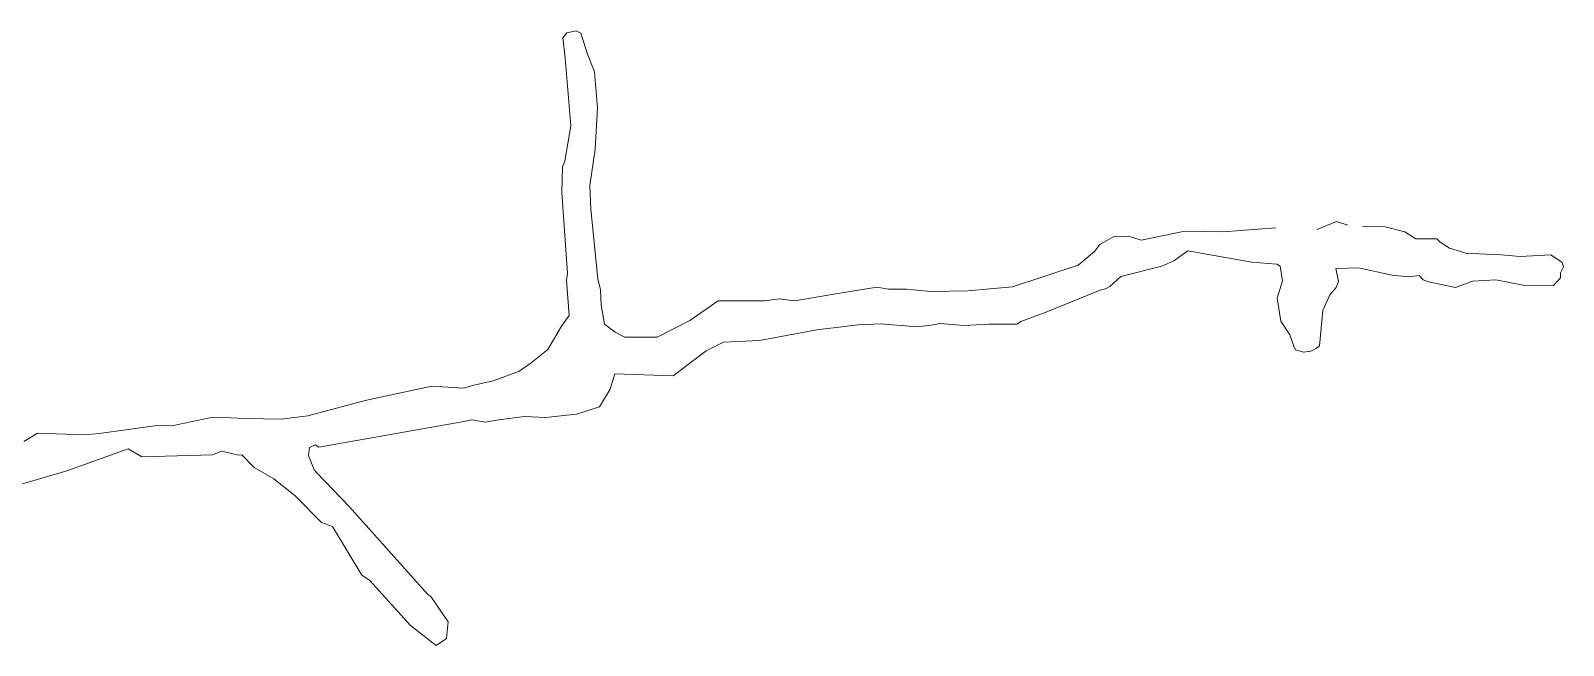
# Model space of a CAD drawing. Header units: millimetres. Extents: x 516773 to 517337, y 4400055 to 4400539.
# Drawn here: x 517149.8 to 517293.5, y 4400481.2 to 4400538.9 of the extents above; entities that cross this region are included whole.
import ezdxf

# ---------------------------------------------------------------- set-up
doc = ezdxf.new("R2010")
doc.units = ezdxf.units.MM
doc.layers.add('SISTEM_MEVCUT', color=1, linetype='Continuous', lineweight=0)

msp = doc.modelspace()

# ---------------------------------------------------------------- linework, layer by layer
at = {"layer": 'SISTEM_MEVCUT', "lineweight": 0}
for p, q in [((517200.1, 4400538.66, 370.6), (517199.71, 4400538.19, 370.6)), ((517200.1, 4400538.66, 370.6), (517199.71, 4400538.19, 370.6)), ((517199.71, 4400538.19, 370.6), (517199.93, 4400536.31, 370.6)), ((517199.71, 4400538.19, 370.6), (517199.93, 4400536.31, 370.6)), ((517200.98, 4400538.86, 370.6), (517200.1, 4400538.66, 370.6)), ((517200.98, 4400538.86, 370.6), (517200.1, 4400538.66, 370.6)), ((517201.39, 4400538.62, 370.6), (517200.98, 4400538.86, 370.6)), ((517201.39, 4400538.62, 370.6), (517200.98, 4400538.86, 370.6)), ((517202.03, 4400536.65, 370.6), (517201.39, 4400538.62, 370.6)), ((517202.03, 4400536.65, 370.6), (517201.39, 4400538.62, 370.6)), ((517199.93, 4400536.31, 370.6), (517200.46, 4400529.93, 370.6)), ((517199.93, 4400536.31, 370.6), (517200.46, 4400529.93, 370.6)), ((517202.69, 4400535.01, 370.6), (517202.03, 4400536.65, 370.6)), ((517202.69, 4400535.01, 370.6), (517202.03, 4400536.65, 370.6)), ((517202.97, 4400531.62, 370.6), (517202.69, 4400535.01, 370.6)), ((517202.97, 4400531.62, 370.6), (517202.69, 4400535.01, 370.6)), ((517202.74, 4400527.75, 370.6), (517202.97, 4400531.62, 370.6)), ((517202.74, 4400527.75, 370.6), (517202.97, 4400531.62, 370.6)), ((517200.46, 4400529.93, 370.6), (517199.92, 4400526.63, 370.6)), ((517200.46, 4400529.93, 370.6), (517199.92, 4400526.63, 370.6)), ((517202.24, 4400524.36, 370.6), (517202.74, 4400527.75, 370.6)), ((517202.24, 4400524.36, 370.6), (517202.74, 4400527.75, 370.6)), ((517199.92, 4400526.63, 370.6), (517199.7, 4400526.09, 370.6)), ((517199.92, 4400526.63, 370.6), (517199.7, 4400526.09, 370.6)), ((517199.7, 4400526.09, 370.6), (517199.63, 4400523.69, 370.6)), ((517199.7, 4400526.09, 370.6), (517199.63, 4400523.69, 370.6)), ((517199.63, 4400523.69, 370.6), (517200.15, 4400516.1, 370.4)), ((517199.63, 4400523.69, 370.6), (517200.15, 4400516.1, 370.4)), ((517202.34, 4400522.13, 370.6), (517202.24, 4400524.36, 370.6)), ((517202.34, 4400522.13, 370.6), (517202.24, 4400524.36, 370.6)), ((517203.01, 4400515.61, 370.4), (517202.34, 4400522.13, 370.6)), ((517203.01, 4400515.61, 370.4), (517202.34, 4400522.13, 370.6)), ((517266.58, 4400520.38, 371), (517261.61, 4400519.99, 371)), ((517266.58, 4400520.38, 371), (517261.61, 4400519.99, 371)), ((517272.27, 4400520.96, 371), (517270.46, 4400520.22, 371)), ((517272.27, 4400520.96, 371), (517270.46, 4400520.22, 371)), ((517273.32, 4400520.64, 371), (517272.27, 4400520.96, 371)), ((517273.32, 4400520.64, 371), (517272.27, 4400520.96, 371)), ((517276.69, 4400520.5, 371), (517274.71, 4400520.47, 371)), ((517276.69, 4400520.5, 371), (517274.71, 4400520.47, 371)), ((517278.67, 4400520, 371), (517276.69, 4400520.5, 371)), ((517278.67, 4400520, 371), (517276.69, 4400520.5, 371)), ((517251.39, 4400519.58, 370.8), (517250.07, 4400518.82, 370.8)), ((517251.39, 4400519.58, 370.8), (517250.07, 4400518.82, 370.8)), ((517252.74, 4400519.6, 370.8), (517251.39, 4400519.58, 370.8)), ((517252.74, 4400519.6, 370.8), (517251.39, 4400519.58, 370.8)), ((517253.95, 4400519.21, 370.8), (517252.74, 4400519.6, 370.8)), ((517253.95, 4400519.21, 370.8), (517252.74, 4400519.6, 370.8)), ((517258.03, 4400520.08, 370.8), (517253.95, 4400519.21, 370.8)), ((517258.03, 4400520.08, 370.8), (517253.95, 4400519.21, 370.8)), ((517261.61, 4400519.99, 371), (517258.03, 4400520.08, 370.8)), ((517261.61, 4400519.99, 371), (517258.03, 4400520.08, 370.8)), ((517279.7, 4400519.36, 371), (517278.67, 4400520, 371)), ((517279.7, 4400519.36, 371), (517278.67, 4400520, 371)), ((517281.66, 4400519.36, 371), (517279.7, 4400519.36, 371)), ((517281.66, 4400519.36, 371), (517279.7, 4400519.36, 371)), ((517281.99, 4400519.02, 371), (517281.66, 4400519.36, 371)), ((517281.99, 4400519.02, 371), (517281.66, 4400519.36, 371)), ((517282.86, 4400518.46, 371), (517281.99, 4400519.02, 371)), ((517282.86, 4400518.46, 371), (517281.99, 4400519.02, 371)), ((517249.56, 4400518.17, 370.8), (517248.04, 4400516.87, 370.8)), ((517249.56, 4400518.17, 370.8), (517248.04, 4400516.87, 370.8)), ((517250.07, 4400518.82, 370.8), (517249.56, 4400518.17, 370.8)), ((517250.07, 4400518.82, 370.8), (517249.56, 4400518.17, 370.8)), ((517257, 4400517.28, 370.8), (517258.31, 4400518.21, 370.8)), ((517257, 4400517.28, 370.8), (517258.31, 4400518.21, 370.8)), ((517258.31, 4400518.21, 370.8), (517264.33, 4400517.17, 371)), ((517258.31, 4400518.21, 370.8), (517264.33, 4400517.17, 371)), ((517284.6, 4400517.95, 371), (517282.86, 4400518.46, 371)), ((517284.6, 4400517.95, 371), (517282.86, 4400518.46, 371)), ((517285.34, 4400517.98, 371), (517284.6, 4400517.95, 371)), ((517285.34, 4400517.98, 371), (517284.6, 4400517.95, 371)), ((517285.64, 4400517.93, 371), (517285.34, 4400517.98, 371)), ((517285.64, 4400517.93, 371), (517285.34, 4400517.98, 371)), ((517287.67, 4400517.86, 371), (517285.64, 4400517.93, 371)), ((517287.67, 4400517.86, 371), (517285.64, 4400517.93, 371)), ((517289.48, 4400517.7, 371), (517287.67, 4400517.86, 371)), ((517289.48, 4400517.7, 371), (517287.67, 4400517.86, 371)), ((517292.34, 4400517.86, 371), (517289.48, 4400517.7, 371)), ((517292.34, 4400517.86, 371), (517289.48, 4400517.7, 371)), ((517293.41, 4400517.13, 371), (517292.34, 4400517.86, 371)), ((517293.41, 4400517.13, 371), (517292.34, 4400517.86, 371)), ((517200.15, 4400516.1, 370.4), (517200.06, 4400515.46, 370.4)), ((517200.15, 4400516.1, 370.4), (517200.06, 4400515.46, 370.4)), ((517248.04, 4400516.87, 370.8), (517241.88, 4400514.86, 370.7)), ((517248.04, 4400516.87, 370.8), (517241.88, 4400514.86, 370.7)), ((517252.04, 4400515.81, 370.8), (517255.89, 4400516.78, 370.8)), ((517252.04, 4400515.81, 370.8), (517255.89, 4400516.78, 370.8)), ((517255.89, 4400516.78, 370.8), (517257, 4400517.28, 370.8)), ((517255.89, 4400516.78, 370.8), (517257, 4400517.28, 370.8)), ((517264.33, 4400517.17, 371), (517266.66, 4400516.98, 371)), ((517264.33, 4400517.17, 371), (517266.66, 4400516.98, 371)), ((517266.66, 4400516.98, 371), (517266.98, 4400516.78, 371)), ((517266.66, 4400516.98, 371), (517266.98, 4400516.78, 371)), ((517266.98, 4400516.78, 371), (517267.2, 4400515.4, 371)), ((517266.98, 4400516.78, 371), (517267.2, 4400515.4, 371)), ((517272.19, 4400516.57, 371), (517274.33, 4400516.62, 371)), ((517272.19, 4400516.57, 371), (517274.33, 4400516.62, 371)), ((517272.45, 4400515.34, 371), (517272.19, 4400516.57, 371)), ((517272.45, 4400515.34, 371), (517272.19, 4400516.57, 371)), ((517274.33, 4400516.62, 371), (517277.47, 4400515.95, 371)), ((517274.33, 4400516.62, 371), (517277.47, 4400515.95, 371)), ((517293.25, 4400515.7, 371), (517293.27, 4400516.17, 371)), ((517293.25, 4400515.7, 371), (517293.27, 4400516.17, 371)), ((517293.27, 4400516.17, 371), (517293.53, 4400516.72, 371)), ((517293.27, 4400516.17, 371), (517293.53, 4400516.72, 371)), ((517293.53, 4400516.72, 371), (517293.41, 4400517.13, 371)), ((517293.53, 4400516.72, 371), (517293.41, 4400517.13, 371)), ((517200.06, 4400515.46, 370.4), (517200.31, 4400512.15, 370.4)), ((517200.06, 4400515.46, 370.4), (517200.31, 4400512.15, 370.4)), ((517203.26, 4400514.56, 370.4), (517203.01, 4400515.61, 370.4)), ((517203.26, 4400514.56, 370.4), (517203.01, 4400515.61, 370.4)), ((517229.15, 4400514.82, 370.6), (517225.14, 4400514.15, 370.6)), ((517229.15, 4400514.82, 370.6), (517225.14, 4400514.15, 370.6)), ((517230.25, 4400514.64, 370.7), (517229.15, 4400514.82, 370.6)), ((517230.25, 4400514.64, 370.7), (517229.15, 4400514.82, 370.6)), ((517231.95, 4400514.62, 370.7), (517230.25, 4400514.64, 370.7)), ((517231.95, 4400514.62, 370.7), (517230.25, 4400514.64, 370.7)), ((517234.22, 4400514.4, 370.7), (517231.95, 4400514.62, 370.7)), ((517234.22, 4400514.4, 370.7), (517231.95, 4400514.62, 370.7)), ((517241.88, 4400514.86, 370.7), (517237.7, 4400514.48, 370.7)), ((517241.88, 4400514.86, 370.7), (517237.7, 4400514.48, 370.7)), ((517250.11, 4400514.54, 370.8), (517250.6, 4400514.66, 370.8)), ((517250.11, 4400514.54, 370.8), (517250.6, 4400514.66, 370.8)), ((517250.6, 4400514.66, 370.8), (517251.02, 4400514.88, 370.8)), ((517250.6, 4400514.66, 370.8), (517251.02, 4400514.88, 370.8)), ((517251.02, 4400514.88, 370.8), (517252.04, 4400515.81, 370.8)), ((517251.02, 4400514.88, 370.8), (517252.04, 4400515.81, 370.8)), ((517267.2, 4400515.4, 371), (517266.68, 4400513.79, 371)), ((517267.2, 4400515.4, 371), (517266.68, 4400513.79, 371)), ((517271.63, 4400514.08, 371), (517272.23, 4400514.79, 371)), ((517271.63, 4400514.08, 371), (517272.23, 4400514.79, 371)), ((517272.23, 4400514.79, 371), (517272.45, 4400515.34, 371)), ((517272.23, 4400514.79, 371), (517272.45, 4400515.34, 371)), ((517277.47, 4400515.95, 371), (517279.05, 4400515.78, 371)), ((517277.47, 4400515.95, 371), (517279.05, 4400515.78, 371)), ((517279.05, 4400515.78, 371), (517280, 4400515.92, 371)), ((517279.05, 4400515.78, 371), (517280, 4400515.92, 371)), ((517280, 4400515.92, 371), (517280.38, 4400515.5, 371)), ((517280, 4400515.92, 371), (517280.38, 4400515.5, 371)), ((517280.38, 4400515.5, 371), (517280.88, 4400515.31, 371)), ((517280.38, 4400515.5, 371), (517280.88, 4400515.31, 371)), ((517280.88, 4400515.31, 371), (517283.43, 4400514.77, 371)), ((517280.88, 4400515.31, 371), (517283.43, 4400514.77, 371)), ((517283.43, 4400514.77, 371), (517285.01, 4400515.38, 371)), ((517283.43, 4400514.77, 371), (517285.01, 4400515.38, 371)), ((517285.01, 4400515.38, 371), (517287.19, 4400515.51, 371)), ((517285.01, 4400515.38, 371), (517287.19, 4400515.51, 371)), ((517287.19, 4400515.51, 371), (517289.75, 4400515.01, 371)), ((517287.19, 4400515.51, 371), (517289.75, 4400515.01, 371)), ((517289.75, 4400515.01, 371), (517292.58, 4400514.95, 371)), ((517289.75, 4400515.01, 371), (517292.58, 4400514.95, 371)), ((517292.58, 4400514.95, 371), (517293.25, 4400515.7, 371)), ((517292.58, 4400514.95, 371), (517293.25, 4400515.7, 371)), ((517203.3, 4400513.14, 370.4), (517203.26, 4400514.56, 370.4)), ((517203.3, 4400513.14, 370.4), (517203.26, 4400514.56, 370.4)), ((517214.29, 4400513.53, 370.5), (517211.63, 4400511.69, 370.5)), ((517214.29, 4400513.53, 370.5), (517211.63, 4400511.69, 370.5)), ((517218.65, 4400513.52, 370.6), (517214.29, 4400513.53, 370.5)), ((517218.65, 4400513.52, 370.6), (517214.29, 4400513.53, 370.5)), ((517220, 4400513.71, 370.6), (517218.65, 4400513.52, 370.6)), ((517220, 4400513.71, 370.6), (517218.65, 4400513.52, 370.6)), ((517221.48, 4400513.53, 370.6), (517220, 4400513.71, 370.6)), ((517221.48, 4400513.53, 370.6), (517220, 4400513.71, 370.6)), ((517225.14, 4400514.15, 370.6), (517221.48, 4400513.53, 370.6)), ((517225.14, 4400514.15, 370.6), (517221.48, 4400513.53, 370.6)), ((517237.7, 4400514.48, 370.7), (517234.22, 4400514.4, 370.7)), ((517237.7, 4400514.48, 370.7), (517234.22, 4400514.4, 370.7)), ((517244.94, 4400512.44, 370.7), (517250.11, 4400514.54, 370.8)), ((517244.94, 4400512.44, 370.7), (517250.11, 4400514.54, 370.8)), ((517266.68, 4400513.79, 371), (517267.03, 4400511.63, 371)), ((517266.68, 4400513.79, 371), (517267.03, 4400511.63, 371)), ((517270.99, 4400512.63, 371), (517271.63, 4400514.08, 371)), ((517270.99, 4400512.63, 371), (517271.63, 4400514.08, 371)), ((517200.31, 4400512.15, 370.4), (517199.6, 4400511.17, 370.4)), ((517200.31, 4400512.15, 370.4), (517199.6, 4400511.17, 370.4)), ((517203.63, 4400511.36, 370.4), (517203.3, 4400513.14, 370.4)), ((517203.63, 4400511.36, 370.4), (517203.3, 4400513.14, 370.4)), ((517242.66, 4400511.6, 370.7), (517244.94, 4400512.44, 370.7)), ((517242.66, 4400511.6, 370.7), (517244.94, 4400512.44, 370.7)), ((517270.66, 4400509.31, 371), (517270.99, 4400512.63, 371)), ((517270.66, 4400509.31, 371), (517270.99, 4400512.63, 371)), ((517199.6, 4400511.17, 370.4), (517198.31, 4400508.97, 370.4)), ((517199.6, 4400511.17, 370.4), (517198.31, 4400508.97, 370.4)), ((517204.61, 4400510.59, 370.4), (517203.63, 4400511.36, 370.4)), ((517204.61, 4400510.59, 370.4), (517203.63, 4400511.36, 370.4)), ((517205.54, 4400510.14, 370.4), (517204.61, 4400510.59, 370.4)), ((517205.54, 4400510.14, 370.4), (517204.61, 4400510.59, 370.4)), ((517211.63, 4400511.69, 370.5), (517208.55, 4400510.12, 370.5)), ((517211.63, 4400511.69, 370.5), (517208.55, 4400510.12, 370.5)), ((517218.16, 4400509.81, 370.6), (517223.53, 4400510.8, 370.6)), ((517218.16, 4400509.81, 370.6), (517223.53, 4400510.8, 370.6)), ((517223.53, 4400510.8, 370.6), (517227.42, 4400511.29, 370.6)), ((517223.53, 4400510.8, 370.6), (517227.42, 4400511.29, 370.6)), ((517227.42, 4400511.29, 370.6), (517229.54, 4400511.38, 370.7)), ((517227.42, 4400511.29, 370.6), (517229.54, 4400511.38, 370.7)), ((517229.54, 4400511.38, 370.7), (517232.93, 4400511.09, 370.7)), ((517229.54, 4400511.38, 370.7), (517232.93, 4400511.09, 370.7)), ((517232.93, 4400511.09, 370.7), (517234.26, 4400511.25, 370.7)), ((517232.93, 4400511.09, 370.7), (517234.26, 4400511.25, 370.7)), ((517234.26, 4400511.25, 370.7), (517235.06, 4400511.4, 370.7)), ((517234.26, 4400511.25, 370.7), (517235.06, 4400511.4, 370.7)), ((517235.06, 4400511.4, 370.7), (517237.36, 4400511.22, 370.7)), ((517235.06, 4400511.4, 370.7), (517237.36, 4400511.22, 370.7)), ((517237.36, 4400511.22, 370.7), (517239.66, 4400511.35, 370.7)), ((517237.36, 4400511.22, 370.7), (517239.66, 4400511.35, 370.7)), ((517239.66, 4400511.35, 370.7), (517242.33, 4400511.35, 370.7)), ((517239.66, 4400511.35, 370.7), (517242.33, 4400511.35, 370.7)), ((517242.33, 4400511.35, 370.7), (517242.66, 4400511.6, 370.7)), ((517242.33, 4400511.35, 370.7), (517242.66, 4400511.6, 370.7)), ((517267.03, 4400511.63, 371), (517267.88, 4400510.34, 371)), ((517267.03, 4400511.63, 371), (517267.88, 4400510.34, 371)), ((517267.88, 4400510.34, 371), (517268.27, 4400509.28, 371)), ((517267.88, 4400510.34, 371), (517268.27, 4400509.28, 371)), ((517198.31, 4400508.97, 370.4), (517196.74, 4400507.73, 370.4)), ((517198.31, 4400508.97, 370.4), (517196.74, 4400507.73, 370.4)), ((517208.55, 4400510.12, 370.5), (517205.54, 4400510.14, 370.4)), ((517208.55, 4400510.12, 370.5), (517205.54, 4400510.14, 370.4)), ((517213.17, 4400508.85, 370.5), (517214.77, 4400509.67, 370.5)), ((517213.17, 4400508.85, 370.5), (517214.77, 4400509.67, 370.5)), ((517214.77, 4400509.67, 370.5), (517218.16, 4400509.81, 370.6)), ((517214.77, 4400509.67, 370.5), (517218.16, 4400509.81, 370.6)), ((517268.27, 4400509.28, 371), (517268.41, 4400508.93, 371)), ((517268.27, 4400509.28, 371), (517268.41, 4400508.93, 371)), ((517268.41, 4400508.93, 371), (517269.15, 4400508.72, 371)), ((517268.41, 4400508.93, 371), (517269.15, 4400508.72, 371)), ((517269.86, 4400508.81, 371), (517270.35, 4400509.05, 371)), ((517269.86, 4400508.81, 371), (517270.35, 4400509.05, 371)), ((517270.35, 4400509.05, 371), (517270.66, 4400509.31, 371)), ((517270.35, 4400509.05, 371), (517270.66, 4400509.31, 371)), ((517196.74, 4400507.73, 370.4), (517195.6, 4400506.91, 370.4)), ((517196.74, 4400507.73, 370.4), (517195.6, 4400506.91, 370.4)), ((517210.05, 4400506.51, 370.5), (517213.17, 4400508.85, 370.5)), ((517210.05, 4400506.51, 370.5), (517213.17, 4400508.85, 370.5)), ((517269.15, 4400508.72, 371), (517269.86, 4400508.81, 371)), ((517269.15, 4400508.72, 371), (517269.86, 4400508.81, 371)), ((517193.2, 4400506.02, 370.4), (517191.25, 4400505.59, 370.4)), ((517193.2, 4400506.02, 370.4), (517191.25, 4400505.59, 370.4)), ((517195.32, 4400506.8, 370.4), (517193.2, 4400506.02, 370.4)), ((517195.32, 4400506.8, 370.4), (517193.2, 4400506.02, 370.4)), ((517195.6, 4400506.91, 370.4), (517195.32, 4400506.8, 370.4)), ((517195.6, 4400506.91, 370.4), (517195.32, 4400506.8, 370.4)), ((517204.16, 4400505.26, 370.4), (517204.59, 4400506.7, 370.4)), ((517204.16, 4400505.26, 370.4), (517204.59, 4400506.7, 370.4)), ((517204.59, 4400506.7, 370.4), (517210.05, 4400506.51, 370.5)), ((517204.59, 4400506.7, 370.4), (517210.05, 4400506.51, 370.5)), ((517187.45, 4400505.52, 370.4), (517181.2, 4400504.19, 370.4)), ((517187.45, 4400505.52, 370.4), (517181.2, 4400504.19, 370.4)), ((517190.44, 4400505.34, 370.4), (517187.45, 4400505.52, 370.4)), ((517190.44, 4400505.34, 370.4), (517187.45, 4400505.52, 370.4)), ((517191.25, 4400505.59, 370.4), (517190.44, 4400505.34, 370.4)), ((517191.25, 4400505.59, 370.4), (517190.44, 4400505.34, 370.4)), ((517203.17, 4400503.61, 370.4), (517204.16, 4400505.26, 370.4)), ((517203.17, 4400503.61, 370.4), (517204.16, 4400505.26, 370.4)), ((517181.2, 4400504.19, 370.4), (517175.82, 4400502.76, 370.23)), ((517181.2, 4400504.19, 370.4), (517175.82, 4400502.76, 370.23)), ((517200.99, 4400502.92, 370.4), (517203.17, 4400503.61, 370.4)), ((517200.99, 4400502.92, 370.4), (517203.17, 4400503.61, 370.4)), ((517161.69, 4400501.85, 370), (517156.24, 4400501.11, 370)), ((517161.69, 4400501.85, 370), (517156.24, 4400501.11, 370)), ((517163.07, 4400501.81, 370), (517161.69, 4400501.85, 370)), ((517163.07, 4400501.81, 370), (517161.69, 4400501.85, 370)), ((517166.63, 4400502.56, 370), (517163.07, 4400501.81, 370)), ((517166.63, 4400502.56, 370), (517163.07, 4400501.81, 370)), ((517167.84, 4400502.59, 370), (517166.63, 4400502.56, 370)), ((517167.84, 4400502.59, 370), (517166.63, 4400502.56, 370)), ((517170, 4400502.49, 370.23), (517167.84, 4400502.59, 370)), ((517170, 4400502.49, 370.23), (517167.84, 4400502.59, 370)), ((517173.3, 4400502.44, 370.23), (517170, 4400502.49, 370.23)), ((517173.3, 4400502.44, 370.23), (517170, 4400502.49, 370.23)), ((517175.82, 4400502.76, 370.23), (517173.3, 4400502.44, 370.23)), ((517175.82, 4400502.76, 370.23), (517173.3, 4400502.44, 370.23)), ((517176.85, 4400499.8, 370.23), (517190.1, 4400502.15, 370.4)), ((517176.85, 4400499.8, 370.23), (517190.1, 4400502.15, 370.4)), ((517190.1, 4400502.15, 370.4), (517191.19, 4400502.38, 370.4)), ((517190.1, 4400502.15, 370.4), (517191.19, 4400502.38, 370.4)), ((517191.19, 4400502.38, 370.4), (517192.47, 4400502.16, 370.4)), ((517191.19, 4400502.38, 370.4), (517192.47, 4400502.16, 370.4)), ((517192.47, 4400502.16, 370.4), (517193.72, 4400502.38, 370.4)), ((517192.47, 4400502.16, 370.4), (517193.72, 4400502.38, 370.4)), ((517193.72, 4400502.38, 370.4), (517196.13, 4400502.68, 370.4)), ((517193.72, 4400502.38, 370.4), (517196.13, 4400502.68, 370.4)), ((517196.13, 4400502.68, 370.4), (517198.11, 4400502.58, 370.4)), ((517196.13, 4400502.68, 370.4), (517198.11, 4400502.58, 370.4)), ((517198.11, 4400502.58, 370.4), (517200.08, 4400502.8, 370.4)), ((517198.11, 4400502.58, 370.4), (517200.08, 4400502.8, 370.4)), ((517200.08, 4400502.8, 370.4), (517200.99, 4400502.92, 370.4)), ((517200.08, 4400502.8, 370.4), (517200.99, 4400502.92, 370.4)), ((517150.46, 4400501.14, 369.8), (517149.18, 4400500.36, 369.8)), ((517150.46, 4400501.14, 369.8), (517149.18, 4400500.36, 369.8)), ((517154.93, 4400500.98, 370), (517150.46, 4400501.14, 369.8)), ((517154.93, 4400500.98, 370), (517150.46, 4400501.14, 369.8)), ((517156.24, 4400501.11, 370), (517154.93, 4400500.98, 370)), ((517156.24, 4400501.11, 370), (517154.93, 4400500.98, 370)), ((517153.21, 4400497.6, 369.8), (517158.96, 4400499.66, 370)), ((517153.21, 4400497.6, 369.8), (517158.96, 4400499.66, 370)), ((517158.96, 4400499.66, 370), (517160.25, 4400498.92, 370)), ((517158.96, 4400499.66, 370), (517160.25, 4400498.92, 370)), ((517160.25, 4400498.92, 370), (517166.88, 4400499.08, 370)), ((517160.25, 4400498.92, 370), (517166.88, 4400499.08, 370)), ((517166.88, 4400499.08, 370), (517167.74, 4400499.45, 370)), ((517166.88, 4400499.08, 370), (517167.74, 4400499.45, 370)), ((517167.74, 4400499.45, 370), (517169.3, 4400499.05, 370.23)), ((517167.74, 4400499.45, 370), (517169.3, 4400499.05, 370.23)), ((517169.3, 4400499.05, 370.23), (517169.61, 4400499.1, 370.23)), ((517169.3, 4400499.05, 370.23), (517169.61, 4400499.1, 370.23)), ((517169.61, 4400499.1, 370.23), (517170.79, 4400497.9, 370.23)), ((517169.61, 4400499.1, 370.23), (517170.79, 4400497.9, 370.23)), ((517175.87, 4400499.04, 370.23), (517175.95, 4400499.78, 370.23)), ((517175.87, 4400499.04, 370.23), (517175.95, 4400499.78, 370.23)), ((517176.4, 4400497.68, 370.23), (517175.87, 4400499.04, 370.23)), ((517176.4, 4400497.68, 370.23), (517175.87, 4400499.04, 370.23)), ((517175.95, 4400499.78, 370.23), (517176.51, 4400500.03, 370.23)), ((517175.95, 4400499.78, 370.23), (517176.51, 4400500.03, 370.23)), ((517176.51, 4400500.03, 370.23), (517176.85, 4400499.8, 370.23)), ((517176.51, 4400500.03, 370.23), (517176.85, 4400499.8, 370.23)), ((517149.06, 4400496.38, 369.8), (517153.21, 4400497.6, 369.8)), ((517149.06, 4400496.38, 369.8), (517153.21, 4400497.6, 369.8)), ((517170.79, 4400497.9, 370.23), (517172.61, 4400496.84, 370.23)), ((517170.79, 4400497.9, 370.23), (517172.61, 4400496.84, 370.23)), ((517176.63, 4400497.43, 370.23), (517176.4, 4400497.68, 370.23)), ((517176.63, 4400497.43, 370.23), (517176.4, 4400497.68, 370.23)), ((517179.69, 4400494.24, 370.23), (517176.63, 4400497.43, 370.23)), ((517179.69, 4400494.24, 370.23), (517176.63, 4400497.43, 370.23)), ((517172.61, 4400496.84, 370.23), (517174.59, 4400495.27, 370.23)), ((517172.61, 4400496.84, 370.23), (517174.59, 4400495.27, 370.23)), ((517174.59, 4400495.27, 370.23), (517177.09, 4400492.75, 370.23)), ((517174.59, 4400495.27, 370.23), (517177.09, 4400492.75, 370.23)), ((517187.06, 4400486, 370.4), (517179.69, 4400494.24, 370.23)), ((517187.06, 4400486, 370.4), (517179.69, 4400494.24, 370.23)), ((517177.09, 4400492.75, 370.23), (517178.13, 4400492.37, 370.23)), ((517177.09, 4400492.75, 370.23), (517178.13, 4400492.37, 370.23)), ((517178.13, 4400492.37, 370.23), (517180.86, 4400487.81, 370.4)), ((517178.13, 4400492.37, 370.23), (517180.86, 4400487.81, 370.4)), ((517180.86, 4400487.81, 370.4), (517181.6, 4400487.33, 370.4)), ((517180.86, 4400487.81, 370.4), (517181.6, 4400487.33, 370.4)), ((517181.6, 4400487.33, 370.4), (517185.45, 4400483.08, 370.4)), ((517181.6, 4400487.33, 370.4), (517185.45, 4400483.08, 370.4)), ((517187.34, 4400485.82, 370.4), (517187.06, 4400486, 370.4)), ((517187.34, 4400485.82, 370.4), (517187.06, 4400486, 370.4)), ((517188.97, 4400483.44, 370.4), (517187.34, 4400485.82, 370.4)), ((517188.97, 4400483.44, 370.4), (517187.34, 4400485.82, 370.4)), ((517185.45, 4400483.08, 370.4), (517187.83, 4400481.23, 370.4)), ((517185.45, 4400483.08, 370.4), (517187.83, 4400481.23, 370.4)), ((517188.81, 4400481.88, 370.4), (517188.97, 4400483.44, 370.4)), ((517188.81, 4400481.88, 370.4), (517188.97, 4400483.44, 370.4)), ((517187.83, 4400481.23, 370.4), (517188.81, 4400481.88, 370.4)), ((517187.83, 4400481.23, 370.4), (517188.81, 4400481.88, 370.4))]:
    msp.add_line(p, q, dxfattribs=at)

doc.saveas('drawing.dxf')
